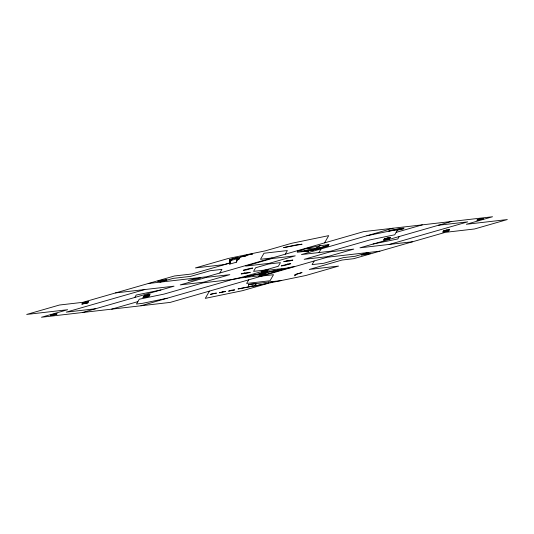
<?xml version="1.0" encoding="UTF-8"?>
<svg xmlns="http://www.w3.org/2000/svg" width="534" height="534" viewBox="0 0 534 534"><rect width="100%" height="100%" fill="white"/><g stroke="black" fill="none" stroke-linecap="round" stroke-linejoin="round"><path stroke-width="0.8" d="M229.894 262.047L229.52 259.711L237.29 257.475L237.67 259.811L238.892 259.457L239.586 258.249L238.358 258.603L236.282 262.227L229.733 264.11L230.661 259.504L230.968 260.966M236.282 262.227L237.203 257.622L236.469 257.708M134.782 297.465L136.17 295.055L160.954 289.942M209.448 291.11L205.29 298.359L242.469 290.69L267.421 283.514L238.01 288.947L249.952 286.584M219.848 273.001L221.93 269.376L210.229 270.725L190.598 276.372L173.049 278.394L159.96 282.159M229.98 261.894L229.293 263.102L223.973 264.63L195.451 267.921L228.172 258.509L265.351 250.84L291.531 243.31L328.71 235.641L324.552 242.89M229.733 264.11L230.428 262.902L230.201 261.807M248.71 279.823L246.635 283.441L270.03 280.744L273.501 274.71L258.877 276.392L291.591 266.98L294.521 266.646M285.289 254.177L287.365 250.559L263.97 253.256L260.499 259.29L272.2 257.942M297.925 251.047L297.231 252.255L308.899 250.907L306.009 251.247L318.404 248.69L328.216 245.867L328.911 244.659L320.14 245.667L307.744 248.223L297.925 251.047L308.772 250.773M303.779 251.494L304.126 250.893L310.668 249.011L322.716 247.055L322.369 247.663L310.401 250.66M314.152 260.999L312.07 264.624L323.771 263.275L343.402 257.628L355.103 256.28L368.193 252.515M319.005 252.549L321.081 248.924M399.218 236.535L397.83 238.945L373.046 244.058M412.608 241.755L389.313 244.425M320.14 245.667L313.598 249.792L310.354 250.74M255.332 283.721L255.786 283.527L256.253 285.717L255.799 285.91L255.332 283.721L248.39 284.522L248.851 286.711M317.296 249.158L328.911 244.659M315.828 249.545L318.404 248.69M317.984 249.011L328.216 245.867M229.433 259.858L237.203 257.622M237.563 258.329L239.526 257.762L236.602 258.102M230.428 260.659L236.969 258.776M230.428 262.902L191.986 273.955L174.431 275.985L82.823 302.331L59.421 305.027L26.7 314.439L67.651 309.72L41.478 317.243L170.186 302.404L327.235 257.234L379.888 251.167M144.794 289.548L66.263 312.13L95.519 308.759M82.43 312.523L174.044 286.177L115.538 292.919M111.679 309.153L137.859 301.623M393.064 228.225L301.45 254.571L330.706 251.2L369.969 239.906L394.753 234.793L397.53 229.96L404.071 228.078L398.224 228.752L391.682 230.635L366.891 235.748M140.936 305.775L235.821 278.488L265.071 275.117M396.141 232.377L422.321 224.847M451.57 221.477L359.956 247.823L389.506 244.398M389.206 244.452L467.737 221.87L438.481 225.241M167.109 298.252L142.318 303.365L136.47 304.04L139.247 299.207L164.031 294.094L203.294 282.8L235.474 279.088L268.195 269.683L253.563 271.365L255.646 267.748L268.736 263.983L280.437 262.635L278.354 266.252L261.994 270.958L291.244 267.587M248.39 284.522L281.038 280.604M252.802 285.897L250.399 286.391L256.253 285.717L305.828 275.491L338.549 266.079L309.293 269.45L342.014 260.045L353.715 258.69L445.329 232.343L474.579 228.973L507.3 219.561L466.349 224.28L492.522 216.757L363.814 231.596L206.765 276.766L148.258 283.507M270.391 282.266L275.19 281.278M316.522 249.458L313.598 249.792L307.744 248.223M268.415 282.065L268.649 283.16M237.29 257.475L237.757 259.657M229.52 259.711L229.827 261.166M301.93 244.225L283.601 247.609L296.443 244.859L301.93 244.225M295.108 274.543L294.414 275.751L295.642 275.397L296.243 274.342L302.057 272.54L295.108 274.543M243.144 256.22L239.873 257.161L246.067 255.886L243.144 256.22M249.685 254.338L246.414 255.279L252.615 254.004L249.685 254.338M85.747 301.99L82.476 302.932L88.324 302.257L81.782 304.14L87.977 302.865L82.129 303.539L88.671 301.657L85.747 301.99M161.001 280.35L157.73 281.291L163.578 280.617L166.848 279.676L161.001 280.35M54.221 314.085L50.944 315.027L56.798 314.352L50.596 315.627L57.145 313.745L54.221 314.085M194.716 278.715L188.168 280.597L194.022 279.923L200.564 278.04L194.716 278.715M206.418 277.366L180.238 284.896L203.641 282.199L229.82 274.67L206.418 277.366M271.853 258.549L245.68 266.079L269.083 263.375L295.255 255.846L271.853 258.549M147.177 294.908L143.9 295.849L149.754 295.175L143.212 297.058L149.059 296.383L142.865 297.665L149.407 295.783L143.559 296.457L150.101 294.574L147.177 294.908M249.799 268.422L243.25 270.304L246.174 269.964L252.722 268.081L249.799 268.422M392.023 230.034L388.752 230.975L400.453 229.627L403.724 228.686L392.023 230.034M244.445 272.981L241.174 273.922L247.022 273.248L250.292 272.307L244.445 272.981M286.978 260.752L283.708 261.693L289.555 261.019L292.826 260.078L286.978 260.752M287.826 264.036L281.278 265.919L284.201 265.578L290.75 263.696L287.826 264.036M330.359 251.801L304.18 259.33L327.582 256.634L353.762 249.104L330.359 251.801M248.217 275.931L244.946 276.872L247.869 276.532L254.411 274.65L266.112 273.301L259.571 275.184L262.494 274.85L265.765 273.909L259.918 274.583L273.001 270.818L278.855 270.144L282.126 269.203L279.202 269.536L272.654 271.419L260.952 272.767L267.501 270.892L264.577 271.225L261.3 272.166L267.154 271.492L254.064 275.257L248.217 275.931M387.517 237.884L384.246 238.825L390.1 238.151L383.552 240.033L389.753 238.751L383.899 239.426L390.441 237.543L387.517 237.884M213.567 293.46L210.296 294.401L216.49 293.119L213.567 293.46M222.685 291.844L219.414 292.779L225.615 291.504L222.685 291.844M231.809 290.222L228.539 291.163L234.733 289.889L231.809 290.222M480.473 218.706L477.202 219.648L483.056 218.973L476.855 220.255L483.404 218.373L480.473 218.706M446.718 229.927L443.447 230.868L449.294 230.194L442.753 232.076L448.947 230.801L443.1 231.476L449.641 229.593L446.718 229.927M364.568 254.057L361.298 254.998L367.152 254.324L370.422 253.383L364.568 254.057"/></g></svg>
